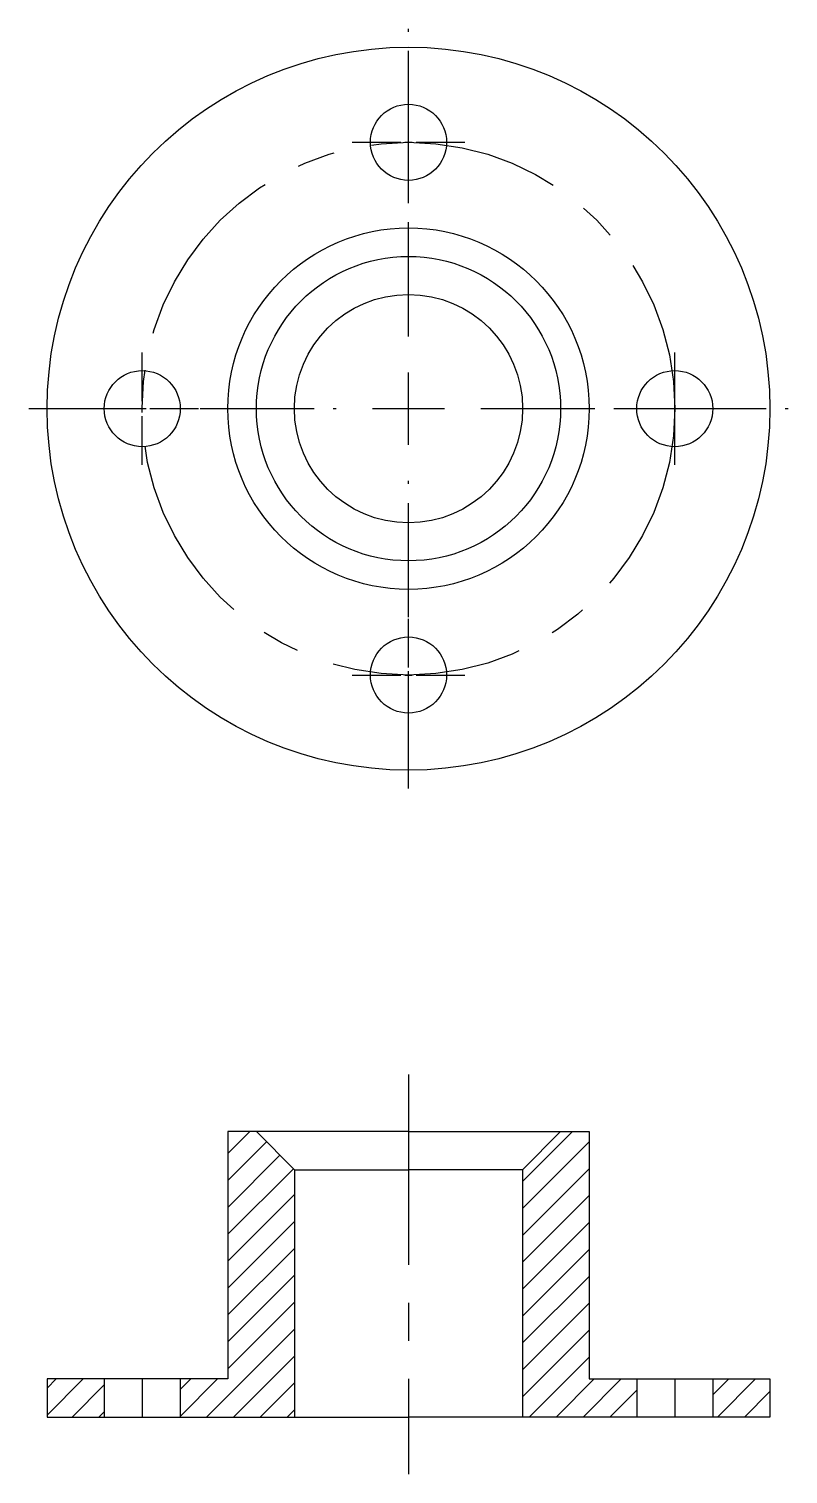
# Model space of a CAD drawing. Header units: inches. Extents: x 21.5 to 26.5, y 10 to 19.5.
import ezdxf

# ---------------------------------------------------------------- set-up
doc = ezdxf.new("R2010")
doc.units = ezdxf.units.IN
doc.header["$MEASUREMENT"] = 0
for name, pattern in [('CENTER', [2, 1.25, -0.25, 0.25, -0.25]), ('CENTER2', [1.125, 0.75, -0.125, 0.125, -0.125]), ('HIDDEN', [0.375, 0.25, -0.125])]:
    doc.linetypes.add(name, pattern=pattern)
for name, color, linetype in [('Center Line', 3, 'CENTER'), ('Hidden Lines', 2, 'HIDDEN'), ('Visible Lines', 1, 'Continuous')]:
    doc.layers.add(name, color=color, linetype=linetype)
pattern_1 = [(45, (0, 2.375), (-0.08838835, 0.08838835), [])]

# ---------------------------------------------------------------- blocks, each defined once
blk = doc.blocks.new('*U2')
at = {"layer": 'Center Line', "color": 0, "linetype": 'CENTER2', "transparency": 16777216}
for p, q in [((0, 0.475), (0, 2.495)), ((-2.495, 0), (-0.475, 0)), ((0.475, 0), (2.495, 0)), ((0, -2.495), (0, -0.475))]:
    blk.add_line(p, q, dxfattribs=at)
at = {"layer": 'Center Line', "color": 0, "linetype": 'Continuous', "transparency": 16777216}
for p, q in [((0, -0.2375), (0, 0.2375)), ((-0.2375, 0), (0.2375, 0))]:
    blk.add_line(p, q, dxfattribs=at)
blk = doc.blocks.new('*U3')
at = {"layer": 'Center Line', "color": 0, "linetype": 'CENTER2', "transparency": 16777216}
for p, q in [((0, 0.05), (0, 0.37)), ((-0.37, 0), (-0.05, 0)), ((0.05, 0), (0.37, 0)), ((0, -0.37), (0, -0.05))]:
    blk.add_line(p, q, dxfattribs=at)
at = {"layer": 'Center Line', "color": 0, "linetype": 'Continuous', "transparency": 16777216}
for p, q in [((-0.025, 0), (0.025, 0)), ((0, -0.025), (0, 0.025))]:
    blk.add_line(p, q, dxfattribs=at)
blk = doc.blocks.new('*U4')
at = {"layer": 'Center Line', "color": 0, "linetype": 'CENTER2', "transparency": 16777216}
for p, q in [((0, 0.05), (0, 0.37)), ((-0.37, 0), (-0.05, 0)), ((0.05, 0), (0.37, 0)), ((0, -0.37), (0, -0.05))]:
    blk.add_line(p, q, dxfattribs=at)
at = {"layer": 'Center Line', "color": 0, "linetype": 'Continuous', "transparency": 16777216}
for p, q in [((-0.025, 0), (0.025, 0)), ((0, -0.025), (0, 0.025))]:
    blk.add_line(p, q, dxfattribs=at)
blk = doc.blocks.new('*U5')
at = {"layer": 'Center Line', "color": 0, "linetype": 'CENTER2', "transparency": 16777216}
for p, q in [((0, 0.05), (0, 0.37)), ((-0.37, 0), (-0.05, 0)), ((0.05, 0), (0.37, 0)), ((0, -0.37), (0, -0.05))]:
    blk.add_line(p, q, dxfattribs=at)
at = {"layer": 'Center Line', "color": 0, "linetype": 'Continuous', "transparency": 16777216}
for p, q in [((-0.025, 0), (0.025, 0)), ((0, -0.025), (0, 0.025))]:
    blk.add_line(p, q, dxfattribs=at)
blk = doc.blocks.new('*U6')
at = {"layer": 'Center Line', "color": 0, "linetype": 'CENTER2', "transparency": 16777216}
for p, q in [((0, 0.05), (0, 0.37)), ((-0.37, 0), (-0.05, 0)), ((0.05, 0), (0.37, 0)), ((0, -0.37), (0, -0.05))]:
    blk.add_line(p, q, dxfattribs=at)
at = {"layer": 'Center Line', "color": 0, "linetype": 'Continuous', "transparency": 16777216}
for p, q in [((-0.025, 0), (0.025, 0)), ((0, -0.025), (0, 0.025))]:
    blk.add_line(p, q, dxfattribs=at)

msp = doc.modelspace()

# ---------------------------------------------------------------- hatches: boundary and pattern name
at = {"layer": 'Visible Lines'}
h = msp.add_hatch(dxfattribs=at)
h.set_pattern_fill('ANSI31', color=256)
h.set_pattern_definition(pattern_1)
h.paths.add_polyline_path([(22.8125, 10.625), (22.5, 10.625), (22.5, 10.375), (23.25, 10.375), (23.25, 11.9999), (23, 12.2499), (22.8125, 12.2499)])
h.paths.add_polyline_path([(21.625, 10.375), (22, 10.375), (22, 10.625), (21.625, 10.625)])
h = msp.add_hatch(dxfattribs=at)
h.set_pattern_fill('ANSI31', color=256)
h.set_pattern_definition(pattern_1)
h.paths.add_polyline_path([(25.1875, 12.2499), (25, 12.2499), (24.75, 11.9999), (24.75, 10.375), (25.5, 10.375), (25.5, 10.625), (25.1875, 10.625)])
h.paths.add_polyline_path([(26.375, 10.625), (26, 10.625), (26, 10.375), (26.375, 10.375)])

# ---------------------------------------------------------------- linework, layer by layer
at = {"layer": 'Center Line'}
for p, q in [((24, 12.625), (24, 10)), ((22.25, 10.625), (22.25, 10.375)), ((25.75, 10.625), (25.75, 10.375))]:
    msp.add_line(p, q, dxfattribs=at)
msp.add_circle((24, 17), 1.75, dxfattribs=at)
at = {"layer": 'Hidden Lines'}
for p, q in [((22, 10.625), (22, 10.375)), ((22.5, 10.625), (22.5, 10.375)), ((25.5, 10.625), (25.5, 10.375)), ((26, 10.625), (26, 10.375))]:
    msp.add_line(p, q, dxfattribs=at)
at = {"layer": 'Visible Lines'}
for p, q in [((22.8125, 12.2499), (22.8125, 10.625)), ((23, 12.2499), (22.8125, 12.2499)), ((23, 12.2499), (23.25, 11.9999)), ((24, 12.2499), (23, 12.2499)), ((24, 12.2499), (25, 12.2499)), ((25, 12.2499), (24.75, 11.9999)), ((25, 12.2499), (25.1875, 12.2499)), ((25.1875, 12.2499), (25.1875, 10.625)), ((23.25, 11.9999), (24, 12)), ((23.25, 11.9999), (23.25, 10.375)), ((24.75, 11.9999), (24, 12)), ((24.75, 11.9999), (24.75, 10.375)), ((21.625, 10.625), (21.625, 10.375)), ((22.8125, 10.625), (21.625, 10.625)), ((25.1875, 10.625), (26.375, 10.625)), ((26.375, 10.625), (26.375, 10.375)), ((21.625, 10.375), (24, 10.375)), ((26.375, 10.375), (24, 10.375))]:
    msp.add_line(p, q, dxfattribs=at)
for centre, radius in [((24, 17), 2.375), ((24, 18.75), 0.25), ((24, 17), 1.1875), ((24, 17), 1), ((24, 17), 0.75), ((22.25, 17), 0.25), ((25.75, 17), 0.25), ((24, 15.25), 0.25)]:
    msp.add_circle(centre, radius, dxfattribs=at)

# ---------------------------------------------------------------- block references
at = {"layer": 'Center Line', "linetype": 'CENTER2'}
for name, p in [('*U2', (24, 17)), ('*U3', (24, 18.75)), ('*U5', (22.25, 17)), ('*U4', (25.75, 17)), ('*U6', (24, 15.25))]:
    msp.add_blockref(name, p, dxfattribs=at)

doc.saveas('drawing.dxf')
